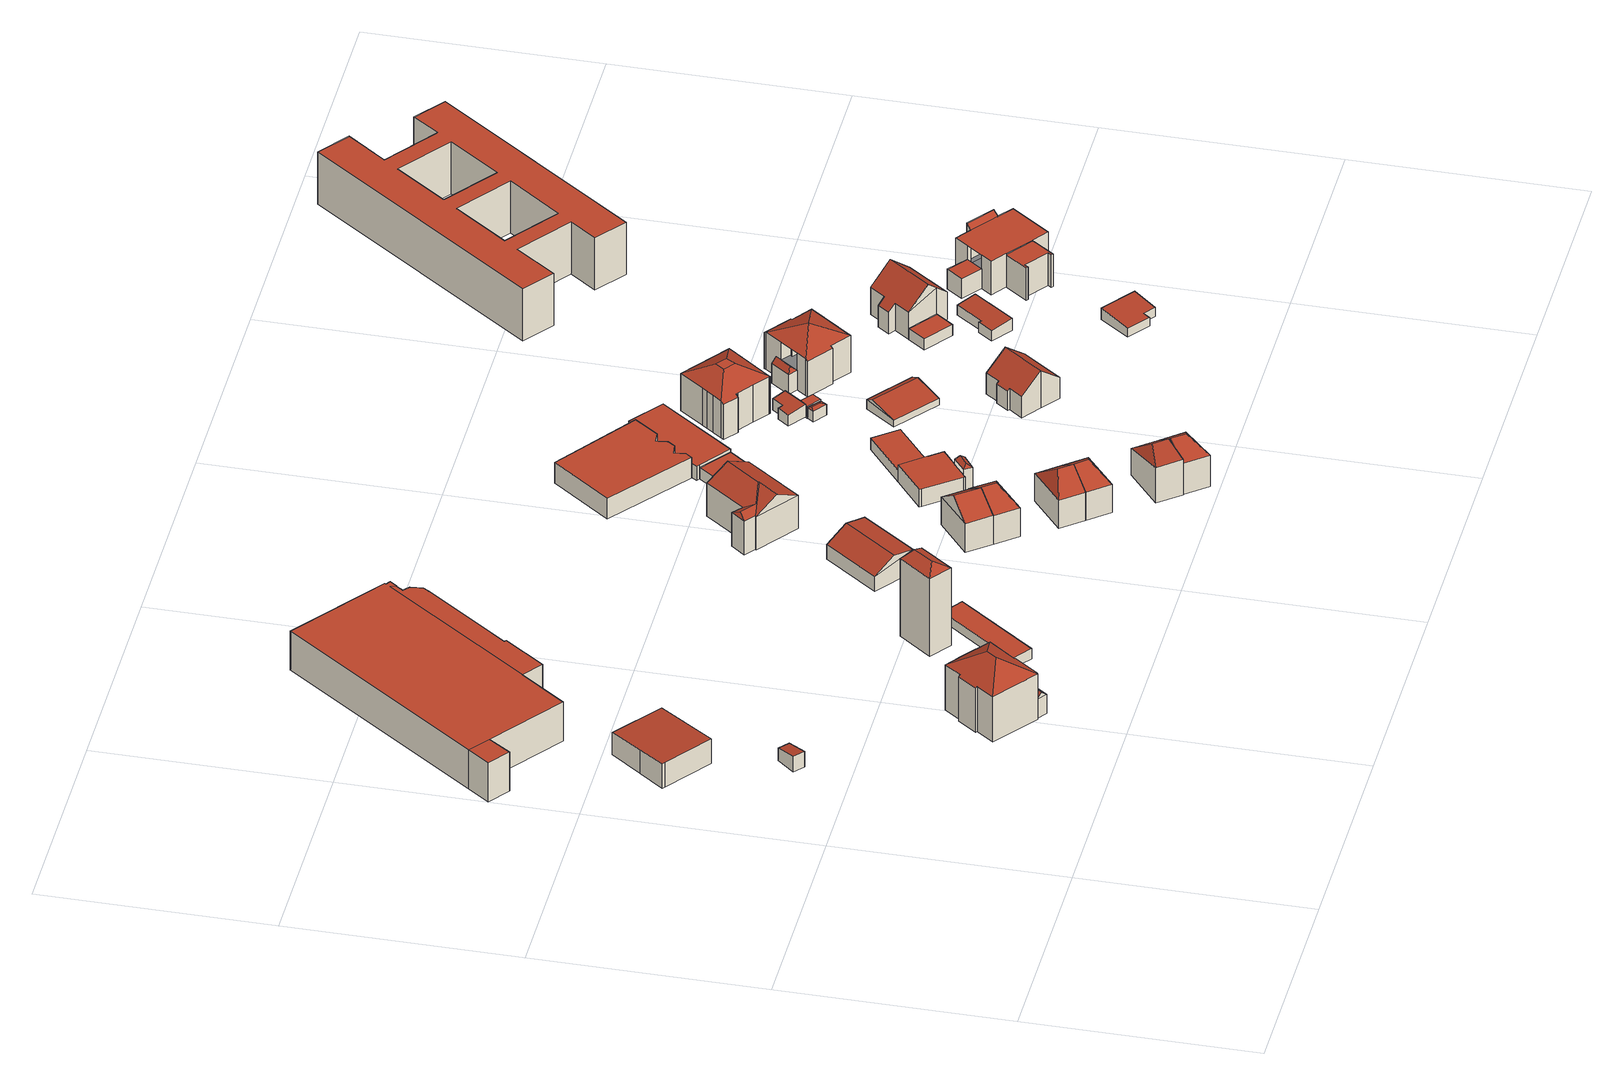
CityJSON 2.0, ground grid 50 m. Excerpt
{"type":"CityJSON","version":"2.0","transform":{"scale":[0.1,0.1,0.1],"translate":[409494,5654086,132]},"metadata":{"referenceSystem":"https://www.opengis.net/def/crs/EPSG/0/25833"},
"CityObjects":{
"building1":{"type":"Building","attributes":{"Dachtyp_tdc":"tdcPolyFlatRoof","Gemeindeschluessel":14612000,"Dachneigung":8.52,"QualitaetDacherkennung":69,"Geometrietyp2DReferenz":"3000","measuredHeight":3.77,"function":"31001_2000","roofType":"2100"},"geometry":[{"type":"Solid","lod":"2","boundaries":[[[[0,1,2,3]],[[1,4,5,2]],[[4,6,7,5]],[[6,0,3,7]],[[6,4,1,0]],[[3,2,5,7]]]],"semantics":{"surfaces":[{"type":"WallSurface"},{"type":"RoofSurface"},{"type":"GroundSurface"}],"values":[[0,0,0,0,1,2]]}}]},
"building2":{"type":"Building","attributes":{"Dachtyp_tdc":"tdcPolyFlatRoof","Gemeindeschluessel":14612000,"Dachneigung":2.72,"QualitaetDacherkennung":54,"Geometrietyp2DReferenz":"3000","measuredHeight":6.08,"function":"31001_2000","roofType":"2100"},"geometry":[{"type":"Solid","lod":"2","boundaries":[[[[8,9,10,11]],[[8,12,13,14,15,9]],[[10,16,17,18,19,11]],[[9,15,16,10]],[[15,14,17,16]],[[14,13,18,17]],[[13,12,19,18]],[[12,8,11,19]]]],"semantics":{"surfaces":[{"type":"WallSurface"},{"type":"RoofSurface"},{"type":"GroundSurface"}],"values":[[0,1,2,0,0,0,0,0]]}}]},
"building3":{"type":"Building","attributes":{"Gemeindeschluessel":14612000,"Geometrietyp2DReferenz":"3000","function":"31001_9998","roofType":"9999"},"children":["building3-1","building3-2"]},
"building3-1":{"type":"BuildingPart","attributes":{"Dachtyp_tdc":"tdcFreeFormRoof","Dachneigung":41.32,"QualitaetDacherkennung":15,"Geometrietyp2DReferenz":"3000","measuredHeight":5.81,"roofType":"5000"},"parents":["building3"],"geometry":[{"type":"MultiSurface","lod":"2","boundaries":[[[20,21,22,23]],[[21,24,25,22]],[[24,26,27,25]],[[28,26,24]],[[29,28,24,21]],[[29,21,20]],[[28,29,20,26]],[[23,22,25,27]]],"semantics":{"surfaces":[{"type":"WallSurface"},{"type":"RoofSurface"},{"type":"GroundSurface"}],"values":[0,0,0,0,1,0,1,2]}}]},
"building3-2":{"type":"BuildingPart","attributes":{"Dachtyp_tdc":"tdcHipRoof","Dachneigung":31.72,"QualitaetDacherkennung":74,"Geometrietyp2DReferenz":"3000","measuredHeight":14.68,"roofType":"3200"},"parents":["building3"],"geometry":[{"type":"MultiSurface","lod":"2","boundaries":[[[30,31,32,33]],[[31,34,35,32]],[[34,36,37,35]],[[36,38,39,37]],[[38,40,41,39]],[[40,42,43,41]],[[42,44,20,23,43]],[[40,38,36,34,31,30,45]],[[46,47,48]],[[30,49,50,51,52,46,48,45]],[[47,53,44,42,40,45,48]],[[27,54,55,56,57,58,59,33,32,35,37,39,41,43,23]],[[53,47,54,27,26]],[[47,46,55,54]],[[46,52,56,55]],[[52,51,57,56]],[[51,50,58,57]],[[50,49,59,58]],[[49,30,33,59]]],"semantics":{"surfaces":[{"type":"WallSurface"},{"type":"RoofSurface"},{"type":"GroundSurface"}],"values":[0,0,0,0,0,0,0,1,1,1,1,2,0,0,0,0,0,0,0]}}]},
"building4":{"type":"Building","attributes":{"Gemeindeschluessel":14612000,"Geometrietyp2DReferenz":"3000","function":"31001_2000","roofType":"9999"},"children":["building4-1","building4-2","building4-3"]},
"building4-1":{"type":"BuildingPart","attributes":{"Dachtyp_tdc":"tdcPolyFlatRoof","Dachneigung":0,"QualitaetDacherkennung":66,"Geometrietyp2DReferenz":"3000","measuredHeight":9.43,"roofType":"1000"},"parents":["building4"],"geometry":[{"type":"MultiSurface","lod":"2","boundaries":[[[60,61,62,63]],[[61,64,65,62]],[[64,66,67,65]],[[66,64,61,60]],[[63,62,65,67]]],"semantics":{"surfaces":[{"type":"WallSurface"},{"type":"RoofSurface"},{"type":"GroundSurface"}],"values":[0,0,0,1,2]}}]},
"building4-2":{"type":"BuildingPart","attributes":{"Dachtyp_tdc":"tdcPolyFlatRoof","Dachneigung":0,"QualitaetDacherkennung":53,"Geometrietyp2DReferenz":"3000","measuredHeight":9.41,"roofType":"1000"},"parents":["building4"],"geometry":[{"type":"MultiSurface","lod":"2","boundaries":[[[68,69,70,71]],[[69,72,73,70]],[[74,75,76,77]],[[75,78,79,76]],[[78,80,81,79]],[[80,82,83,81]],[[82,84,85,83]],[[84,86,87,85]],[[86,88,89,87]],[[88,68,71,89]],[[88,86,84,82,80,78,75,74,90,72,69,68]],[[71,70,73,91,77,76,79,81,83,85,87,89]]],"semantics":{"surfaces":[{"type":"WallSurface"},{"type":"RoofSurface"},{"type":"GroundSurface"}],"values":[0,0,0,0,0,0,0,0,0,0,1,2]}}]},
"building4-3":{"type":"BuildingPart","attributes":{"Dachtyp_tdc":"tdcPolyFlatRoof","Dachneigung":0,"QualitaetDacherkennung":91,"Geometrietyp2DReferenz":"3000","measuredHeight":9.47,"roofType":"1000"},"parents":["building4"],"geometry":[{"type":"MultiSurface","lod":"2","boundaries":[[[92,93,94,95]],[[93,96,97,94]],[[96,98,99,97]],[[98,100,74,77,99]],[[101,73,72]],[[101,102,103,73]],[[102,60,63,103]],[[92,95,67,66]],[[66,60,102,101,104,100,98,96,93,92]],[[95,94,97,99,77,91,73,103,63,67]]],"semantics":{"surfaces":[{"type":"WallSurface"},{"type":"RoofSurface"},{"type":"GroundSurface"}],"values":[0,0,0,0,0,0,0,0,1,2]}}]},
"building5":{"type":"Building","attributes":{"Dachtyp_tdc":"tdcPolyFlatRoof","Gemeindeschluessel":14612000,"Dachneigung":3.31,"QualitaetDacherkennung":69,"Geometrietyp2DReferenz":"3000","measuredHeight":2.5,"function":"31001_2463","roofType":"2100"},"geometry":[{"type":"Solid","lod":"2","boundaries":[[[[105,106,107,108]],[[106,109,110,107]],[[109,111,112,110]],[[111,105,108,112]],[[111,109,106,105]],[[108,107,110,112]]]],"semantics":{"surfaces":[{"type":"WallSurface"},{"type":"RoofSurface"},{"type":"GroundSurface"}],"values":[[0,0,0,0,1,2]]}}]},
"building6":{"type":"Building","attributes":{"Dachtyp_tdc":"tdcFreeFormRoof","Gemeindeschluessel":14612000,"Dachneigung":29.17,"QualitaetDacherkennung":5,"Geometrietyp2DReferenz":"3000","measuredHeight":20.48,"function":"31001_9998","roofType":"5000"},"geometry":[{"type":"Solid","lod":"2","boundaries":[[[[113,114,115,116]],[[114,117,118,115]],[[117,119,120,118]],[[119,113,116,120]],[[121,122,119,117]],[[121,117,114]],[[122,121,114,113]],[[122,113,119]],[[116,115,118,120]]]],"semantics":{"surfaces":[{"type":"WallSurface"},{"type":"RoofSurface"},{"type":"GroundSurface"}],"values":[[0,0,0,0,1,1,1,1,2]]}}]},
"building7":{"type":"Building","attributes":{"Dachtyp_tdc":"tdcGableRoof","Gemeindeschluessel":14612000,"Dachneigung":29.42,"QualitaetDacherkennung":59,"Geometrietyp2DReferenz":"3000","measuredHeight":6.35,"function":"31001_9998","roofType":"3100"},"geometry":[{"type":"Solid","lod":"2","boundaries":[[[[123,124,125,126]],[[124,127,128,125]],[[127,129,130,128]],[[129,123,126,130]],[[127,124,131]],[[123,129,132]],[[124,123,132,131]],[[129,127,131,132]],[[126,125,128,130]]]],"semantics":{"surfaces":[{"type":"WallSurface"},{"type":"RoofSurface"},{"type":"GroundSurface"}],"values":[[0,0,0,0,0,0,1,1,2]]}}]},
"building8":{"type":"Building","attributes":{"Dachtyp_tdc":"tdcGableRoof","Gemeindeschluessel":14612000,"Dachneigung":34.64,"QualitaetDacherkennung":57,"Geometrietyp2DReferenz":"3000","measuredHeight":10.47,"function":"31001_9998","roofType":"3100"},"geometry":[{"type":"Solid","lod":"2","boundaries":[[[[133,134,135,136]],[[134,137,138,135]],[[137,139,140,138]],[[139,133,136,140]],[[137,134,141]],[[133,139,142]],[[134,133,142,141]],[[139,137,141,142]],[[136,135,138,140]]]],"semantics":{"surfaces":[{"type":"WallSurface"},{"type":"RoofSurface"},{"type":"GroundSurface"}],"values":[[0,0,0,0,0,0,1,1,2]]}}]},
"building9":{"type":"Building","attributes":{"Dachtyp_tdc":"tdcHipAndGableRoof","Gemeindeschluessel":14612000,"Dachneigung":34.66,"QualitaetDacherkennung":73,"Geometrietyp2DReferenz":"3000","measuredHeight":10.48,"function":"31001_9998","roofType":"5000"},"geometry":[{"type":"Solid","lod":"2","boundaries":[[[[143,144,145,140]],[[144,146,147,145]],[[146,148,136,147]],[[148,143,140,136]],[[146,144,149]],[[143,148,150]],[[144,143,150,149]],[[148,146,149,150]],[[140,145,147,136]]]],"semantics":{"surfaces":[{"type":"WallSurface"},{"type":"RoofSurface"},{"type":"GroundSurface"}],"values":[[0,0,0,0,1,0,1,1,2]]}}]},
"building10":{"type":"Building","attributes":{"Dachtyp_tdc":"tdcFreeFormRoof","Gemeindeschluessel":14612000,"Dachneigung":35.04,"QualitaetDacherkennung":71,"Geometrietyp2DReferenz":"3000","measuredHeight":10.42,"function":"31001_9998","roofType":"5000"},"geometry":[{"type":"Solid","lod":"2","boundaries":[[[[151,152,153,154]],[[152,155,156,153]],[[155,157,158,156]],[[157,151,154,158]],[[159,157,155]],[[160,159,155,152]],[[160,151,157,159]],[[152,151,160]],[[154,153,156,158]]]],"semantics":{"surfaces":[{"type":"WallSurface"},{"type":"RoofSurface"},{"type":"GroundSurface"}],"values":[[0,0,0,0,1,1,1,0,2]]}}]},
"building11":{"type":"Building","attributes":{"Dachtyp_tdc":"tdcFreeFormRoof","Gemeindeschluessel":14612000,"Dachneigung":27.05,"QualitaetDacherkennung":41,"Geometrietyp2DReferenz":"3000","measuredHeight":10.95,"function":"31001_9998","roofType":"5000"},"geometry":[{"type":"Solid","lod":"2","boundaries":[[[[161,162,163,164]],[[162,165,166,163]],[[165,167,168,166]],[[167,169,170,168]],[[169,171,172,170]],[[171,173,174,172]],[[173,175,176,174]],[[175,161,164,176]],[[177,175,173]],[[178,179,180,177,173,171]],[[178,171,169]],[[181,179,178,169,167]],[[182,181,167,165]],[[182,165,162]],[[180,179,181,182,162,161]],[[177,180,161,175]],[[164,163,166,168,170,172,174,176]]]],"semantics":{"surfaces":[{"type":"WallSurface"},{"type":"RoofSurface"},{"type":"GroundSurface"}],"values":[[0,0,0,0,0,0,0,0,0,1,0,1,1,1,1,1,2]]}}]},
"building12":{"type":"Building","attributes":{"Dachtyp_tdc":"tdcHipAndGableRoof","Gemeindeschluessel":14612000,"Dachneigung":34.98,"QualitaetDacherkennung":73,"Geometrietyp2DReferenz":"3000","measuredHeight":10.42,"function":"31001_9998","roofType":"5000"},"geometry":[{"type":"Solid","lod":"2","boundaries":[[[[151,183,184,154]],[[183,185,186,184]],[[185,152,153,186]],[[152,151,154,153]],[[185,183,187]],[[151,152,160]],[[183,151,160,187]],[[152,185,187,160]],[[154,184,186,153]]]],"semantics":{"surfaces":[{"type":"WallSurface"},{"type":"RoofSurface"},{"type":"GroundSurface"}],"values":[[0,0,0,0,1,0,1,1,2]]}}]},
"building13":{"type":"Building","attributes":{"Dachtyp_tdc":"tdcHipAndGableRoof","Gemeindeschluessel":14612000,"Dachneigung":10.03,"QualitaetDacherkennung":49,"Geometrietyp2DReferenz":"3000","measuredHeight":9.7,"function":"31001_9998","roofType":"5000"},"geometry":[{"type":"Solid","lod":"2","boundaries":[[[[188,189,190,191]],[[192,193,194,195]],[[196,197,193,192]],[[197,189,194,193]],[[189,188,195,194]],[[188,196,192,195]],[[189,197,190]],[[196,188,191]],[[197,196,191,190]]]],"semantics":{"surfaces":[{"type":"RoofSurface"},{"type":"GroundSurface"},{"type":"WallSurface"}],"values":[[0,1,2,2,2,2,0,2,0]]}}]},
"building14":{"type":"Building","attributes":{"Gemeindeschluessel":14612000,"Dachtyp_tdc":"tdcHipAndGableRoof","Dachneigung":35.06,"QualitaetDacherkennung":49,"Geometrietyp2DReferenz":"3000","measuredHeight":10.12,"function":"31001_9998","roofType":"5000"},"geometry":[{"type":"Solid","lod":"2","boundaries":[[[[188,198,199,200]],[[198,201,202,199]],[[201,203,204,202]],[[203,188,200,204]],[[201,198,205]],[[188,203,206]],[[198,188,206,205]],[[203,201,205,206]],[[200,199,202,204]]]],"semantics":{"surfaces":[{"type":"WallSurface"},{"type":"RoofSurface"},{"type":"GroundSurface"}],"values":[[0,0,0,0,1,0,1,1,2]]}}]},
"building15":{"type":"Building","attributes":{"Gemeindeschluessel":14612000,"Geometrietyp2DReferenz":"3000","function":"31001_9998","roofType":"9999"},"children":["building15-1","building15-2","building15-3"]},
"building15-1":{"type":"BuildingPart","attributes":{"Dachtyp_tdc":"tdcPolyFlatRoof","Dachneigung":0,"QualitaetDacherkennung":64,"Geometrietyp2DReferenz":"3000","measuredHeight":4.16,"roofType":"1000"},"parents":["building15"],"geometry":[{"type":"MultiSurface","lod":"2","boundaries":[[[207,208,209,210]],[[208,211,212,209]],[[211,213,214,212]],[[213,215,216,214]],[[215,217,218,219,216]],[[220,221,222,223,224]],[[221,225,226,222]],[[225,227,228,226]],[[225,221,220,217,215,213,211,208,207,227]],[[228,210,209,212,214,216,219,223,222,226]]],"semantics":{"surfaces":[{"type":"WallSurface"},{"type":"RoofSurface"},{"type":"GroundSurface"}],"values":[0,0,0,0,0,0,0,0,1,2]}}]},
"building15-2":{"type":"BuildingPart","attributes":{"Dachtyp_tdc":"tdcPolyFlatRoof","Dachneigung":0,"QualitaetDacherkennung":82,"Geometrietyp2DReferenz":"3000","measuredHeight":2.84,"roofType":"1000"},"parents":["building15"],"geometry":[{"type":"MultiSurface","lod":"2","boundaries":[[[229,230,231,232]],[[229,218,224,230]],[[231,223,219,232]],[[230,224,223,231]],[[218,229,232,219]]],"semantics":{"surfaces":[{"type":"WallSurface"},{"type":"RoofSurface"},{"type":"GroundSurface"}],"values":[0,1,2,0,0]}}]},
"building15-3":{"type":"BuildingPart","attributes":{"Dachtyp_tdc":"tdcFreeFormRoof","Dachneigung":29.89,"QualitaetDacherkennung":8,"Geometrietyp2DReferenz":"3000","measuredHeight":6.24,"roofType":"5000"},"parents":["building15"],"geometry":[{"type":"MultiSurface","lod":"2","boundaries":[[[233,234,235,228,227]],[[234,236,237,235]],[[236,238,207,210,237]],[[239,238,236]],[[240,239,236,234]],[[240,234,233]],[[239,240,233,238]],[[228,235,237,210]]],"semantics":{"surfaces":[{"type":"WallSurface"},{"type":"RoofSurface"},{"type":"GroundSurface"}],"values":[0,0,0,1,1,0,1,2]}}]},
"building16":{"type":"Building","attributes":{"Dachtyp_tdc":"tdcPolyFlatRoof","Gemeindeschluessel":14612000,"Dachneigung":0,"QualitaetDacherkennung":75,"Geometrietyp2DReferenz":"3000","measuredHeight":2.75,"function":"31001_2000","roofType":"1000"},"geometry":[{"type":"Solid","lod":"2","boundaries":[[[[241,242,243,244]],[[242,245,246,243]],[[245,247,248,246]],[[247,241,244,248]],[[247,245,242,241]],[[244,243,246,248]]]],"semantics":{"surfaces":[{"type":"WallSurface"},{"type":"RoofSurface"},{"type":"GroundSurface"}],"values":[[0,0,0,0,1,2]]}}]},
"building17":{"type":"Building","attributes":{"Dachtyp_tdc":"tdcPolyFlatRoof","Gemeindeschluessel":14612000,"Dachneigung":0,"QualitaetDacherkennung":68,"Geometrietyp2DReferenz":"3000","measuredHeight":4.96,"function":"31001_2000","roofType":"1000"},"geometry":[{"type":"Solid","lod":"2","boundaries":[[[[249,250,251,252]],[[250,253,254,251]],[[253,255,256,254]],[[255,257,258,256]],[[257,259,260,258]],[[259,261,262,260]],[[261,263,264,262]],[[263,265,266,264]],[[265,267,268,266]],[[267,249,252,268]],[[267,265,263,261,259,257,255,253,250,249]],[[252,251,254,256,258,260,262,264,266,268]]]],"semantics":{"surfaces":[{"type":"WallSurface"},{"type":"RoofSurface"},{"type":"GroundSurface"}],"values":[[0,0,0,0,0,0,0,0,0,0,1,2]]}}]},
"building18":{"type":"Building","attributes":{"Dachtyp_tdc":"tdcPolyFlatRoof","Gemeindeschluessel":14612000,"Dachneigung":0,"QualitaetDacherkennung":76,"Geometrietyp2DReferenz":"3000","measuredHeight":3.48,"function":"31001_2000","roofType":"1000"},"geometry":[{"type":"Solid","lod":"2","boundaries":[[[[269,270,271,272]],[[270,273,274,271]],[[273,275,276,274]],[[275,277,278,276]],[[277,279,280,278]],[[279,281,282,280]],[[281,283,284,282]],[[283,285,286,284]],[[285,287,288,286]],[[287,289,290,288]],[[289,291,246,290]],[[291,292,243,246]],[[292,269,272,243]],[[292,291,289,287,285,283,281,279,277,275,273,270,269]],[[272,271,274,276,278,280,282,284,286,288,290,246,243]]]],"semantics":{"surfaces":[{"type":"WallSurface"},{"type":"RoofSurface"},{"type":"GroundSurface"}],"values":[[0,0,0,0,0,0,0,0,0,0,0,0,0,1,2]]}}]},
"building19":{"type":"Building","attributes":{"Dachtyp_tdc":"tdcFreeFormRoof","Gemeindeschluessel":14612000,"Dachneigung":19.48,"QualitaetDacherkennung":35,"Geometrietyp2DReferenz":"3000","measuredHeight":2.93,"function":"31001_9998","roofType":"5000"},"geometry":[{"type":"Solid","lod":"2","boundaries":[[[[293,294,295,296]],[[294,297,298,295]],[[297,299,300,298]],[[299,293,296,300]],[[301,302,299,297]],[[301,297,294]],[[302,301,294,293]],[[302,293,299]],[[296,295,298,300]]]],"semantics":{"surfaces":[{"type":"WallSurface"},{"type":"RoofSurface"},{"type":"GroundSurface"}],"values":[[0,0,0,0,1,1,1,1,2]]}}]},
"building20":{"type":"Building","attributes":{"Dachtyp_tdc":"tdcPolyFlatRoof","Gemeindeschluessel":14612000,"Dachneigung":6.63,"QualitaetDacherkennung":63,"Geometrietyp2DReferenz":"3000","measuredHeight":3.1,"function":"31001_9998","roofType":"2100"},"geometry":[{"type":"Solid","lod":"2","boundaries":[[[[303,304,305,306]],[[304,307,308,305]],[[307,309,310,308]],[[309,311,312,310]],[[311,313,314,312]],[[313,315,316,314]],[[315,303,306,316]],[[315,313,311,309,307,304,303]],[[306,305,308,310,312,314,316]]]],"semantics":{"surfaces":[{"type":"WallSurface"},{"type":"RoofSurface"},{"type":"GroundSurface"}],"values":[[0,0,0,0,0,0,0,1,2]]}}]},
"building21":{"type":"Building","attributes":{"Dachtyp_tdc":"tdcPolyFlatRoof","Gemeindeschluessel":14612000,"Dachneigung":0,"QualitaetDacherkennung":0,"Geometrietyp2DReferenz":"3000","BezugspunktDach":"2000","measuredHeight":3,"function":"31001_9998"},"geometry":[{"type":"MultiSurface","lod":"2","boundaries":[[[317,318,319,320,321]],[[321,320,322,323]],[[320,319,324,322]],[[319,318,325,324]],[[318,317,326,325]],[[317,321,323,326]],[[323,322,324,325,326]]],"semantics":{"surfaces":[{"type":"RoofSurface"},{"type":"WallSurface"},{"type":"GroundSurface"}],"values":[0,1,1,1,1,1,2]}}]},
"building22":{"type":"Building","attributes":{"Dachtyp_tdc":"tdcGableRoof","Gemeindeschluessel":14612000,"Dachneigung":12.44,"QualitaetDacherkennung":47,"Geometrietyp2DReferenz":"3000","measuredHeight":3,"function":"31001_9998","roofType":"3100"},"geometry":[{"type":"Solid","lod":"2","boundaries":[[[[327,328,329,330]],[[328,331,332,329]],[[331,333,334,332]],[[333,327,330,334]],[[331,328,335]],[[327,333,336]],[[328,327,336,335]],[[333,331,335,336]],[[330,329,332,334]]]],"semantics":{"surfaces":[{"type":"WallSurface"},{"type":"RoofSurface"},{"type":"GroundSurface"}],"values":[[0,0,0,0,0,0,1,1,2]]}}]},
"building23":{"type":"Building","attributes":{"Dachtyp_tdc":"tdcCutTentRoof","Gemeindeschluessel":14612000,"Dachneigung":28.68,"QualitaetDacherkennung":72,"Geometrietyp2DReferenz":"3000","measuredHeight":11.78,"function":"31001_9998","roofType":"9999"},"geometry":[{"type":"Solid","lod":"2","boundaries":[[[[337,338,339,340]],[[338,341,342,339]],[[341,343,344,342]],[[343,345,346,344]],[[345,347,348,346]],[[347,349,350,348]],[[349,351,352,350]],[[351,353,354,352]],[[353,355,356,354]],[[355,357,358,356]],[[357,359,360,358]],[[359,361,362,360]],[[361,363,364,362]],[[363,337,340,364]],[[341,338,365,366]],[[345,343,341,366,367]],[[359,357,355,353,351,349,347,345,367,368]],[[338,337,363,361,359,368,365]],[[368,367,366,365]],[[340,339,342,344,346,348,350,352,354,356,358,360,362,364]]]],"semantics":{"surfaces":[{"type":"WallSurface"},{"type":"RoofSurface"},{"type":"GroundSurface"}],"values":[[0,0,0,0,0,0,0,0,0,0,0,0,0,0,1,1,1,1,1,2]]}}]},
"building24":{"type":"Building","attributes":{"Dachtyp_tdc":"tdcGableRoof","Gemeindeschluessel":14612000,"Dachneigung":38,"QualitaetDacherkennung":76,"Geometrietyp2DReferenz":"3000","measuredHeight":9.06,"function":"31001_9998","roofType":"3100"},"geometry":[{"type":"Solid","lod":"2","boundaries":[[[[369,370,371,372]],[[370,373,374,371]],[[373,375,376,374]],[[375,377,378,376]],[[377,379,380,378]],[[379,381,382,380]],[[381,383,384,382]],[[383,385,386,384]],[[385,387,388,386]],[[387,369,372,388]],[[383,381,379,377,375,373,370,369]],[[369,387,385,383]],[[372,371,374,376,378,380,382,384,386,388]]]],"semantics":{"surfaces":[{"type":"WallSurface"},{"type":"RoofSurface"},{"type":"GroundSurface"}],"values":[[0,0,0,0,0,0,0,0,0,0,1,1,2]]}}]},
"building25":{"type":"Building","attributes":{"Gemeindeschluessel":14612000,"Geometrietyp2DReferenz":"3000","function":"31001_9998","roofType":"9999"},"children":["building25-1","building25-2"]},
"building25-1":{"type":"BuildingPart","attributes":{"Dachtyp_tdc":"tdcFreeFormRoof","Dachneigung":48.07,"QualitaetDacherkennung":9,"Geometrietyp2DReferenz":"3000","measuredHeight":6.07,"roofType":"5000"},"parents":["building25"],"geometry":[{"type":"MultiSurface","lod":"2","boundaries":[[[389,390,391,392]],[[390,393,394,391]],[[393,395,396,394]],[[397,398,393,390]],[[397,390,389]],[[398,397,389,395]],[[393,398,395]],[[391,394,396,392]]],"semantics":{"surfaces":[{"type":"WallSurface"},{"type":"RoofSurface"},{"type":"GroundSurface"}],"values":[0,0,0,1,1,1,0,2]}}]},
"building25-2":{"type":"BuildingPart","attributes":{"Dachtyp_tdc":"tdcTentRoof","Dachneigung":24.66,"QualitaetDacherkennung":67,"Geometrietyp2DReferenz":"3000","measuredHeight":11.77,"roofType":"3500"},"parents":["building25"],"geometry":[{"type":"MultiSurface","lod":"2","boundaries":[[[399,400,401,402]],[[400,403,392,401]],[[403,389,392]],[[404,396,395]],[[404,405,406,396]],[[405,407,408,406]],[[407,409,410,408]],[[409,411,412,410]],[[411,413,414,412]],[[413,415,416,414]],[[415,417,418,416]],[[417,419,420,418]],[[419,399,402,420]],[[405,404,403,400,421]],[[413,411,409,407,405,421]],[[415,413,421]],[[400,399,419,417,415,421]],[[402,401,392,396,406,408,410,412,414,416,418,420]]],"semantics":{"surfaces":[{"type":"WallSurface"},{"type":"RoofSurface"},{"type":"GroundSurface"}],"values":[0,0,0,0,0,0,0,0,0,0,0,0,0,1,1,1,1,2]}}]},
"building26":{"type":"Building","attributes":{"Dachtyp_tdc":"tdcPolyFlatRoof","Gemeindeschluessel":14612000,"Dachneigung":0,"QualitaetDacherkennung":43,"Geometrietyp2DReferenz":"3000","measuredHeight":2.74,"function":"31001_9998","roofType":"1000"},"geometry":[{"type":"Solid","lod":"2","boundaries":[[[[422,423,424,425]],[[423,426,427,424]],[[426,428,429,427]],[[428,422,425,429]],[[428,426,423,422]],[[425,424,427,429]]]],"semantics":{"surfaces":[{"type":"WallSurface"},{"type":"RoofSurface"},{"type":"GroundSurface"}],"values":[[0,0,0,0,1,2]]}}]},
"building27":{"type":"Building","attributes":{"Dachtyp_tdc":"tdcPolyFlatRoof","Gemeindeschluessel":14612000,"Dachneigung":5.09,"QualitaetDacherkennung":65,"Geometrietyp2DReferenz":"3000","measuredHeight":2.74,"function":"31001_9998","roofType":"2100"},"geometry":[{"type":"Solid","lod":"2","boundaries":[[[[430,431,432,433]],[[431,434,435,432]],[[434,436,437,435]],[[436,438,439,437]],[[438,440,441,439]],[[440,430,433,441]],[[440,438,436,434,431,430]],[[433,432,435,437,439,441]]]],"semantics":{"surfaces":[{"type":"WallSurface"},{"type":"RoofSurface"},{"type":"GroundSurface"}],"values":[[0,0,0,0,0,0,1,2]]}}]},
"building28":{"type":"Building","attributes":{"Dachtyp_tdc":"tdcPolyFlatRoof","Gemeindeschluessel":14612000,"Dachneigung":4.48,"QualitaetDacherkennung":76,"Geometrietyp2DReferenz":"3000","measuredHeight":2.92,"function":"31001_9998","roofType":"2100"},"geometry":[{"type":"Solid","lod":"2","boundaries":[[[[442,443,444,445]],[[443,446,447,444]],[[446,448,449,447]],[[448,450,451,449]],[[450,452,453,451]],[[452,454,455,453]],[[454,442,445,455]],[[454,452,450,448,446,443,442]],[[445,444,447,449,451,453,455]]]],"semantics":{"surfaces":[{"type":"WallSurface"},{"type":"RoofSurface"},{"type":"GroundSurface"}],"values":[[0,0,0,0,0,0,0,1,2]]}}]},
"building29":{"type":"Building","attributes":{"Dachtyp_tdc":"tdcFreeFormRoof","Gemeindeschluessel":14612000,"Dachneigung":40.26,"QualitaetDacherkennung":78,"Geometrietyp2DReferenz":"3000","measuredHeight":11.03,"function":"31001_9998","roofType":"5000"},"geometry":[{"type":"Solid","lod":"2","boundaries":[[[[456,457,458,429]],[[457,459,460,458]],[[459,461,462,460]],[[461,463,464,462]],[[463,465,466,464]],[[465,467,468,466]],[[467,469,470,468]],[[469,471,425,470]],[[471,456,429,425]],[[472,465,463,461,459,457,456,473]],[[469,467,472,473,471]],[[467,465,472]],[[456,471,473]],[[429,458,460,462,464,466,468,470,425]]]],"semantics":{"surfaces":[{"type":"WallSurface"},{"type":"RoofSurface"},{"type":"GroundSurface"}],"values":[[0,0,0,0,0,0,0,0,0,1,1,0,0,2]]}}]},
"building30":{"type":"Building","attributes":{"Gemeindeschluessel":14612000,"Geometrietyp2DReferenz":"3000","function":"31001_9998","roofType":"9999"},"children":["building30-1","building30-2","building30-3","building30-4"]},
"building30-1":{"type":"BuildingPart","attributes":{"Dachtyp_tdc":"tdcPolyFlatRoof","Dachneigung":0,"QualitaetDacherkennung":57,"Geometrietyp2DReferenz":"3000","measuredHeight":4.72,"roofType":"1000"},"parents":["building30"],"geometry":[{"type":"MultiSurface","lod":"2","boundaries":[[[474,475,476,477]],[[475,478,479,476]],[[478,480,481,479]],[[480,478,475,474]],[[477,476,479,481]]],"semantics":{"surfaces":[{"type":"WallSurface"},{"type":"RoofSurface"},{"type":"GroundSurface"}],"values":[0,0,0,1,2]}}]},
"building30-2":{"type":"BuildingPart","attributes":{"Dachtyp_tdc":"tdcPolyFlatRoof","Dachneigung":0,"QualitaetDacherkennung":58,"Geometrietyp2DReferenz":"3000","measuredHeight":8.2,"roofType":"1000"},"parents":["building30"],"geometry":[{"type":"MultiSurface","lod":"2","boundaries":[[[482,483,484,485]],[[483,486,487,484]],[[486,488,489,490,487]],[[491,492,493]],[[491,494,495,492]],[[494,496,477,495]],[[496,474,477]],[[497,498,499,481,480]],[[498,500,501,499]],[[482,485,502,503]],[[503,500,498,497,496,494,491,488,486,483,482]],[[485,484,487,490,492,495,477,481,499,501,502]]],"semantics":{"surfaces":[{"type":"WallSurface"},{"type":"RoofSurface"},{"type":"GroundSurface"}],"values":[0,0,0,0,0,0,0,0,0,0,1,2]}}]},
"building30-3":{"type":"BuildingPart","attributes":{"Dachtyp_tdc":"tdcPolyFlatRoof","Dachneigung":0,"QualitaetDacherkennung":64,"Geometrietyp2DReferenz":"3000","measuredHeight":7.81,"roofType":"1000"},"parents":["building30"],"geometry":[{"type":"MultiSurface","lod":"2","boundaries":[[[504,505,506,507]],[[505,508,509,506]],[[508,510,511,509]],[[510,512,513,511]],[[512,514,515,513]],[[514,493,492,515]],[[489,504,507,490]],[[489,493,514,512,510,508,505,504]],[[507,506,509,511,513,515,492,490]]],"semantics":{"surfaces":[{"type":"WallSurface"},{"type":"RoofSurface"},{"type":"GroundSurface"}],"values":[0,0,0,0,0,0,0,1,2]}}]},
"building30-4":{"type":"BuildingPart","attributes":{"Dachtyp_tdc":"tdcPolyFlatRoof","Dachneigung":36.85,"QualitaetDacherkennung":37,"Geometrietyp2DReferenz":"3000","measuredHeight":9.12,"roofType":"2100"},"parents":["building30"],"geometry":[{"type":"MultiSurface","lod":"2","boundaries":[[[516,482,485,517]],[[482,503,502,485]],[[500,518,519,501]],[[518,516,517,519]],[[518,500,503,482,516]],[[517,485,502,501,519]]],"semantics":{"surfaces":[{"type":"WallSurface"},{"type":"RoofSurface"},{"type":"GroundSurface"}],"values":[0,0,0,0,1,2]}}]},
"building31":{"type":"Building","attributes":{"name":"Berufliches Schulzentrum für Dienstleistung und Gestaltung","Dachtyp_tdc":"tdcPolyFlatRoof","Gemeindeschluessel":14612000,"Dachneigung":0,"QualitaetDacherkennung":44,"Geometrietyp2DReferenz":"3000","measuredHeight":12.69,"function":"31001_3021","roofType":"1000"},"geometry":[{"type":"Solid","lod":"2","boundaries":[[[[520,521,522,523]],[[521,524,525,522]],[[524,526,527,525]],[[526,528,529,527]],[[528,530,531,529]],[[530,532,533,531]],[[532,534,535,533]],[[534,536,537,535]],[[536,538,539,537]],[[540,541,542,543]],[[541,544,545,542]],[[546,547,548,549]],[[547,550,551,548]],[[550,552,553,551]],[[552,546,549,553]],[[544,554,555,545]],[[554,540,543,555]],[[538,556,557,539]],[[556,558,559,557]],[[558,520,523,559]],[[558,556,538,536,534,532,530,528,526,524,521,520],[546,552,550,547],[540,554,544,541]],[[523,522,525,527,529,531,533,535,537,539,557,559],[549,548,551,553],[543,542,545,555]]]],"semantics":{"surfaces":[{"type":"WallSurface"},{"type":"RoofSurface"},{"type":"GroundSurface"}],"values":[[0,0,0,0,0,0,0,0,0,0,0,0,0,0,0,0,0,0,0,0,1,2]]}}]}
},
"vertices":[
[228,625,74],[196,587,82],[196,587,44],[228,625,44],[174,605,82],[174,605,44],[207,643,74],[207,643,44],
[177,772,97],[80,844,97],[80,844,37],[177,772,37],[268,893,90],[165,971,90],[114,902,94],[73,849,97],[73,849,37],[114,902,37],[165,971,37],[268,893,37],
[491,225,94],[512,210,94],[512,210,47],[491,225,47],[473,157,94],[473,157,47],[452,172,94],[452,172,47],[462,165,105],[501,217,105],
[441,356,157],[470,334,158],[470,334,47],[441,356,47],[471,335,157],[471,335,47],[507,308,157],[507,308,47],[506,307,158],[506,307,47],[535,285,158],[535,285,47],[490,226,158],[490,226,47],[491,225,158],[454,273,194],[355,240,157],[450,170,158],[438,252,194],[414,319,158],[410,322,155],[379,280,155],[383,278,157],[452,172,158],[450,170,47],[355,240,47],[383,278,47],[379,280,47],[410,322,47],[414,319,47],
[82,1201,96],[48,1153,96],[48,1153,1],[82,1201,1],[3,1186,96],[3,1186,1],[38,1234,96],[38,1234,1],
[419,1242,95],[355,1154,95],[355,1154,1],[419,1242,1],[311,1186,95],[311,1186,1],[551,1493,95],[541,1479,95],[541,1479,1],[551,1493,1],[554,1468,95],[554,1468,1],[558,1441,95],[558,1441,1],[549,1428,95],[549,1428,1],[550,1428,95],[550,1428,1],[415,1245,95],[415,1245,1],[416,1244,95],[416,1244,1],[548,1509,95],[548,1509,1],
[356,1666,96],[555,1519,96],[555,1519,1],[356,1666,1],[553,1516,96],[553,1516,1],[563,1509,96],[563,1509,1],[551,1493,96],[311,1186,96],[237,1086,96],[237,1086,1],[548,1509,96],
[641,225,77],[601,256,75],[601,256,52],[641,225,52],[728,424,75],[728,424,52],[768,394,77],[768,394,52],
[609,424,239],[664,496,239],[664,496,50],[609,424,50],[708,463,239],[708,463,50],[654,391,239],[654,391,50],[679,471,254],[648,429,254],
[805,579,82],[892,696,82],[892,696,47],[805,579,47],[973,637,101],[973,637,47],[886,519,101],[886,519,47],[933,666,110],[846,549,110],
[1007,384,120],[968,432,120],[968,432,50],[1007,384,50],[1051,499,117],[1051,499,50],[1089,452,117],[1089,452,50],[1009,464,155],[1047,417,155],
[1089,452,118],[1127,404,118],[1127,404,50],[1045,337,119],[1045,337,50],[1007,384,119],[1069,390,155],[1048,417,155],
[1208,290,116],[1127,223,117],[1127,223,49],[1208,290,49],[1090,269,117],[1090,269,49],[1170,336,116],[1170,336,49],[1145,283,153],[1167,256,153],
[900,843,123],[877,860,123],[877,860,42],[900,843,42],[901,891,123],[901,891,42],[923,874,123],[923,874,42],[989,961,123],[989,961,42],[1077,895,123],[1077,895,42],[987,775,123],[987,775,42],[898,841,123],[898,841,42],[943,808,151],[1033,928,151],[977,854,151],[977,852,151],[927,847,133],[894,872,133],
[1246,244,116],[1246,244,49],[1166,177,117],[1166,177,49],[1189,230,153],
[1335,121,115],[1296,168,115],[1277,121,147],[1300,92,147],[1253,53,50],[1214,100,50],[1296,168,50],[1335,121,50],[1253,53,136],[1214,100,136],
[1374,74,115],[1374,74,51],[1335,121,51],[1291,6,126],[1291,6,51],[1253,53,126],[1253,53,51],[1318,60,152],[1295,88,152],
[1177,481,84],[1172,477,84],[1172,477,42],[1177,481,42],[1171,480,84],[1171,480,42],[1114,552,84],[1114,552,42],[1111,557,84],[1111,557,42],[1184,616,84],[1184,616,70],[1184,616,42],[1226,564,84],[1248,537,84],[1248,537,42],[1226,564,42],[1226,564,70],[1208,505,84],[1208,505,42],[1208,506,84],[1208,506,42],
[1281,693,70],[1322,642,70],[1322,642,42],[1281,693,42],
[1208,506,98],[1220,489,98],[1220,489,42],[1188,465,98],[1188,465,42],[1177,481,98],[1190,479,104],[1214,497,104],
[1082,962,69],[1110,1002,69],[1110,1002,42],[1082,962,42],[1175,954,69],[1175,954,42],[1146,915,69],[1146,915,42],
[1122,1033,91],[1111,1019,91],[1111,1019,41],[1122,1033,41],[938,1152,91],[938,1152,41],[1036,1280,91],[1036,1280,41],[1212,1155,91],[1212,1155,41],[1174,1103,91],[1174,1103,41],[1150,1100,91],[1150,1100,41],[1153,1076,91],[1153,1076,41],[1142,1060,91],[1142,1060,41],[1118,1057,91],[1118,1057,41],
[1103,1007,76],[1111,1019,76],[1111,1019,42],[1103,1007,42],[1122,1033,76],[1122,1033,42],[1118,1057,76],[1118,1057,42],[1142,1060,76],[1142,1060,42],[1153,1076,76],[1153,1076,42],[1150,1100,76],[1150,1100,42],[1174,1103,76],[1174,1103,42],[1212,1155,76],[1212,1155,42],[1225,1172,76],[1225,1172,42],[1297,1118,76],[1297,1118,42],[1175,954,76],[1110,1002,76],
[1360,839,66],[1388,818,66],[1388,818,40],[1360,839,40],[1378,804,66],[1378,804,40],[1350,825,66],[1350,825,40],[1376,816,69],[1359,829,69],
[1363,843,71],[1326,870,66],[1326,870,40],[1363,843,40],[1345,895,66],[1345,895,40],[1355,888,67],[1355,888,40],[1373,912,67],[1373,912,40],[1400,893,71],[1400,893,40],[1374,858,71],[1374,858,40],
[1402,837,69],[1374,858,69],[1363,843,69],[1360,839,69],[1388,818,69],[1360,839,39],[1388,818,39],[1363,843,39],[1374,858,39],[1402,837,39],
[1462,594,55],[1369,666,55],[1369,666,39],[1462,594,39],[1418,731,62],[1418,731,39],[1512,660,62],[1512,660,39],[1408,718,69],[1502,646,69],
[1294,1038,129],[1332,1090,130],[1332,1090,39],[1294,1038,39],[1435,1014,130],[1435,1014,39],[1364,919,129],[1364,919,39],[1361,915,129],[1361,915,39],[1359,916,129],[1359,916,39],[1326,941,129],[1326,941,39],[1293,965,129],[1293,965,39],[1288,968,129],[1288,968,39],[1284,963,125],[1284,963,39],[1254,985,125],[1254,985,39],[1258,991,129],[1258,991,39],[1273,1011,129],[1273,1011,39],[1284,1025,129],[1284,1025,39],[1342,1021,157],[1365,1004,157],[1352,984,156],[1327,1002,156],
[1490,394,133],[1449,424,94],[1449,424,43],[1490,394,43],[1471,453,94],[1471,453,43],[1467,456,90],[1467,456,43],[1487,483,90],[1487,483,43],[1491,480,94],[1491,480,43],[1513,510,94],[1513,510,43],[1554,480,133],[1554,480,43],[1593,450,94],[1593,450,43],[1529,364,94],[1529,364,43],
[1450,880,87],[1432,893,87],[1432,893,39],[1450,880,39],[1462,934,87],[1462,934,39],[1480,920,87],[1480,920,39],[1446,894,99],[1471,927,99],
[1431,854,126],[1435,859,129],[1435,859,39],[1431,854,39],[1450,880,129],[1480,920,129],[1505,955,129],[1505,955,39],[1508,959,127],[1508,959,39],[1563,918,127],[1563,918,39],[1560,914,129],[1560,914,39],[1601,884,130],[1601,884,39],[1531,789,129],[1531,789,39],[1489,820,129],[1489,820,39],[1485,815,126],[1485,815,39],[1519,871,156],
[1725,657,66],[1697,619,66],[1697,619,39],[1725,657,39],[1637,663,66],[1637,663,39],[1665,701,66],[1665,701,39],
[1809,244,63],[1763,278,63],[1763,278,42],[1809,244,42],[1811,342,70],[1811,342,42],[1881,290,70],[1881,290,42],[1843,240,64],[1843,240,42],[1819,258,64],[1819,258,42],
[1740,507,68],[1696,539,64],[1696,539,39],[1740,507,39],[1719,571,64],[1719,571,39],[1725,566,64],[1725,566,39],[1767,625,64],[1767,625,39],[1806,597,68],[1806,597,39],[1763,538,68],[1763,538,39],
[1665,701,105],[1690,734,105],[1690,734,39],[1676,744,91],[1676,744,39],[1695,769,91],[1695,769,39],[1708,760,105],[1708,760,39],[1733,793,105],[1733,793,39],[1815,733,106],[1815,733,39],[1748,641,106],[1748,641,39],[1725,657,130],[1774,763,149],[1707,671,149],
[1868,598,85],[1827,629,85],[1827,629,37],[1868,598,37],[1853,664,85],[1853,664,37],[1894,633,85],[1894,633,37],
[2004,595,119],[2036,571,119],[2036,571,37],[2004,595,37],[1973,486,119],[1973,486,37],[1941,509,119],[1941,509,116],[1941,509,37],[1884,551,119],[1884,551,37],[1884,551,116],[1851,575,119],[1851,575,37],[1868,598,119],[1894,633,119],[1914,661,119],[1914,661,37],[1947,637,119],[1947,637,37],[2003,595,37],[2003,595,119],
[1906,461,116],[1902,464,116],[1902,464,37],[1906,461,37],[1908,472,116],[1908,472,37],[1858,508,116],[1858,508,37],[1852,500,116],[1852,500,37],[1849,503,116],[1849,503,37],
[2011,605,129],[2011,605,37],[1954,647,129],[1954,647,37],
[1878,1948,154],[1944,1898,154],[1944,1898,27],[1878,1948,27],[1881,1813,154],[1881,1813,27],[1994,1730,154],[1994,1730,27],[2035,1787,154],[2035,1787,27],[2101,1738,154],[2101,1738,27],[1777,1299,154],[1777,1299,27],[1711,1348,154],[1711,1348,27],[1755,1406,154],[1755,1406,27],[1641,1490,154],[1641,1490,27],[1664,1521,154],[1778,1437,154],[1778,1437,27],[1664,1521,27],[1864,1553,154],[1864,1553,27],[1887,1585,154],[1969,1697,154],[1969,1697,27],[1887,1585,27],[1856,1780,154],[1856,1780,27],[1774,1669,154],[1774,1669,27],[1750,1637,154],[1750,1637,27],[1577,1402,154],[1577,1402,27],[1511,1450,154],[1511,1450,27]
]}
